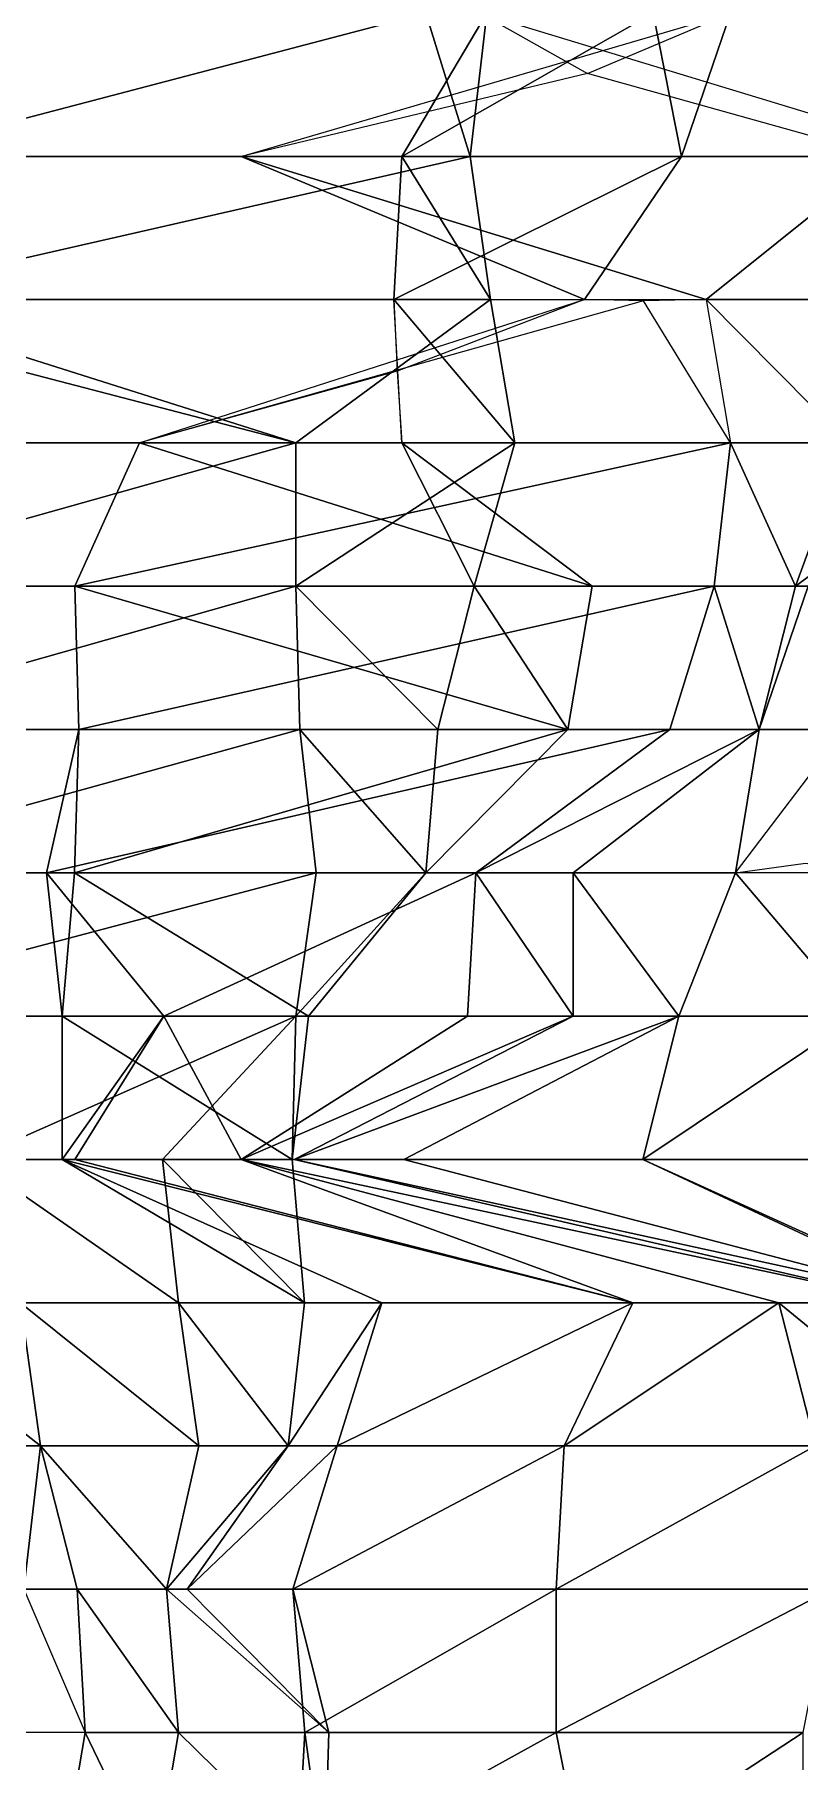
# Model space of a CAD drawing. Header units: metres. Extents: x -317 to 276, y -240 to 234.
# Drawn here: x -106.7 to -74.7, y -115.2 to -42.9 of the extents above; entities that cross this region are included whole.
import ezdxf

# ---------------------------------------------------------------- set-up
doc = ezdxf.new("R2010")
doc.units = ezdxf.units.M

msp = doc.modelspace()

# ---------------------------------------------------------------- linework, layer by layer
for points in [[(-113.16283, -48, -500.13348), (-90.29959, -42, -470.7976), (-114.008865, -42, -501.68216), (-114.008766, -41.9999, -501.68207)], [(-113.16283, -48, -500.13348), (-88.43831, -48, -467.3905), (-90.29959, -42, -470.7976), (-90.29949, -41.9999, -470.79752)], [(-79.599396, -48, -476.24097), (-98.02316, -48, -522.4804), (-77.548874, -42, -485.0025), (-77.548775, -41.9999, -485.0024)], [(-88.43831, -48, -467.3905), (-91.294846, -48, -485.13434), (-87.741455, -42, -478.6299), (-87.741356, -41.9999, -478.62982)], [(-91.294846, -48, -485.13434), (-79.599396, -48, -476.24097), (-80.78386, -42, -478.40912), (-80.78376, -41.9999, -478.40903)], [(-91.294846, -48, -485.13434), (-80.78386, -42, -478.40912), (-87.741455, -42, -478.6299), (-87.741356, -41.9999, -478.62982)], [(-88.43831, -48, -467.3905), (-87.741455, -42, -478.6299), (-90.29959, -42, -470.7976), (-90.29949, -41.9999, -470.79752)], [(-88.01982, -42, -516.6844), (-83.53201, -44.524887, -502.21204), (-77.548874, -42, -485.0025), (-77.548775, -41.9999, -485.0024)], [(-88.01982, -42, -516.6844), (-69.5629, -47.611115, -489.1567), (-65.664215, -42, -488.2777), (-65.664116, -41.9999, -488.27762)], [(-79.599396, -48, -476.24097), (-77.548874, -42, -485.0025), (-80.78386, -42, -478.40912), (-80.78376, -41.9999, -478.40903)], [(-83.53201, -44.524887, -502.21204), (-98.02316, -48, -522.4804), (-71.09892, -48, -485.71088), (-71.09882, -47.9999, -485.7108)], [(-114.6857, -54, -502.92108), (-87.592255, -54, -465.84183), (-88.43831, -48, -467.3905), (-88.43821, -47.9999, -467.3904)], [(-114.6857, -54, -502.92108), (-88.43831, -48, -467.3905), (-113.16283, -48, -500.13348), (-113.16273, -47.9999, -500.1334)], [(-83.660416, -54, -483.67462), (-78.56412, -54, -486.8609), (-98.02316, -48, -522.4804), (-98.02306, -47.9999, -522.4803)], [(-83.660416, -54, -483.67462), (-98.02316, -48, -522.4804), (-79.599396, -48, -476.24097), (-79.5993, -47.9999, -476.24088)], [(-78.56412, -54, -486.8609), (-71.09892, -48, -485.71088), (-98.02316, -48, -522.4804), (-98.02306, -47.9999, -522.4803)], [(-87.592255, -54, -465.84183), (-91.63327, -54, -485.7538), (-91.294846, -48, -485.13434), (-91.29475, -47.9999, -485.13425)], [(-91.63327, -54, -485.7538), (-83.660416, -54, -483.67462), (-79.599396, -48, -476.24097), (-79.5993, -47.9999, -476.24088)], [(-91.63327, -54, -485.7538), (-79.599396, -48, -476.24097), (-91.294846, -48, -485.13434), (-91.29475, -47.9999, -485.13425)], [(-87.592255, -54, -465.84183), (-91.294846, -48, -485.13434), (-88.43831, -48, -467.3905), (-88.43821, -47.9999, -467.3904)], [(-78.56412, -54, -486.8609), (-71.26813, -54, -486.02063), (-71.09892, -48, -485.71088), (-71.09882, -47.9999, -485.7108)], [(-95.7343, -60, -468.23077), (-114.6857, -54, -502.92108), (-118.766754, -54, -497.8764), (-118.766655, -53.9999, -497.8763)], [(-95.7343, -60, -468.23077), (-118.766754, -54, -497.8764), (-117.751495, -60, -496.018), (-117.751396, -59.9999, -496.0179)], [(-95.7343, -60, -468.23077), (-87.592255, -54, -465.84183), (-114.6857, -54, -502.92108), (-114.6856, -53.9999, -502.921)], [(-83.660416, -54, -483.67462), (-91.490875, -57, -485.71667), (-102.27341, -60, -517.7455), (-102.27331, -59.9999, -517.74536)], [(-81.188126, -54.051727, -485.40662), (-102.27341, -60, -517.7455), (-77.548874, -60, -485.0025), (-77.548775, -59.9999, -485.0024)], [(-95.7343, -60, -468.23077), (-86.576996, -60, -463.98343), (-87.592255, -54, -465.84183), (-87.592155, -53.9999, -465.84174)], [(-86.576996, -60, -463.98343), (-91.294846, -60, -485.13434), (-91.63327, -54, -485.7538), (-91.63317, -53.9999, -485.75372)], [(-86.576996, -60, -463.98343), (-91.63327, -54, -485.7538), (-87.592255, -54, -465.84183), (-87.592155, -53.9999, -465.84174)], [(-91.294846, -60, -485.13434), (-91.63327, -54, -485.7538), (-91.490875, -57, -485.71667), (-91.490776, -56.9999, -485.71658)], [(-78.56412, -54, -486.8609), (-81.188126, -54.051727, -485.40662), (-83.660416, -54, -483.67462), (-83.66032, -53.9999, -483.67453)], [(-78.56412, -54, -486.8609), (-72.621796, -60, -488.4985), (-71.26813, -54, -486.02063), (-71.26803, -53.9999, -486.02054)], [(-78.56412, -54, -486.8609), (-77.548874, -60, -485.0025), (-72.621796, -60, -488.4985), (-72.6217, -59.9999, -488.4984)], [(-117.07466, -66, -494.77905), (-95.7343, -60, -468.23077), (-117.751495, -60, -496.018), (-117.751396, -59.9999, -496.0179)], [(-117.07466, -66, -494.77905), (-95.7343, -66, -468.23077), (-95.7343, -60, -468.23077), (-95.7342, -59.9999, -468.23068)], [(-83.342026, -66, -470.57678), (-104.98076, -66, -522.70123), (-102.27341, -60, -517.7455), (-102.27331, -59.9999, -517.74536)], [(-104.98076, -66, -522.70123), (-78.22571, -66, -486.24142), (-77.548874, -60, -485.0025), (-77.548775, -59.9999, -485.0024)], [(-104.98076, -66, -522.70123), (-77.548874, -60, -485.0025), (-102.27341, -60, -517.7455), (-102.27331, -59.9999, -517.74536)], [(-83.342026, -66, -470.57678), (-102.27341, -60, -517.7455), (-91.294846, -60, -485.13434), (-91.29475, -59.9999, -485.13425)], [(-95.7343, -66, -468.23077), (-88.26909, -66, -467.08078), (-86.576996, -60, -463.98343), (-86.5769, -59.9999, -463.98334)], [(-95.7343, -66, -468.23077), (-86.576996, -60, -463.98343), (-95.7343, -60, -468.23077), (-95.7342, -59.9999, -468.23068)], [(-88.26909, -66, -467.08078), (-83.342026, -66, -470.57678), (-91.294846, -60, -485.13434), (-91.29475, -59.9999, -485.13425)], [(-88.26909, -66, -467.08078), (-91.294846, -60, -485.13434), (-86.576996, -60, -463.98343), (-86.5769, -59.9999, -463.98334)], [(-77.548874, -60, -485.0025), (-78.22571, -66, -486.24142), (-74.82152, -66, -492.5251), (-74.82142, -65.9999, -492.525)], [(-77.548874, -60, -485.0025), (-74.82152, -66, -492.5251), (-72.621796, -60, -488.4985), (-72.6217, -59.9999, -488.4984)], [(-74.82152, -66, -492.5251), (-74.293884, -66, -504.07422), (-66.679474, -60, -490.1361), (-66.679375, -59.9999, -490.13602)], [(-74.82152, -66, -492.5251), (-66.679474, -60, -490.1361), (-72.621796, -60, -488.4985), (-72.6217, -59.9999, -488.4984)], [(-116.90544, -72, -494.4693), (-95.7343, -66, -468.23077), (-117.07466, -66, -494.77905), (-117.07456, -65.9999, -494.77896)], [(-116.90544, -72, -494.4693), (-95.565094, -72, -467.92105), (-95.7343, -66, -468.23077), (-95.7342, -65.9999, -468.23068)], [(-84.357285, -72, -472.4352), (-104.81154, -72, -522.3915), (-104.98076, -66, -522.70123), (-104.98066, -65.9999, -522.7011)], [(-84.357285, -72, -472.4352), (-104.98076, -66, -522.70123), (-83.342026, -66, -470.57678), (-83.34193, -65.9999, -470.5767)], [(-104.81154, -72, -522.3915), (-78.22571, -66, -486.24142), (-104.98076, -66, -522.70123), (-104.98066, -65.9999, -522.7011)], [(-104.81154, -72, -522.3915), (-80.087006, -72, -489.6485), (-78.22571, -66, -486.24142), (-78.22561, -65.9999, -486.24133)], [(-95.7343, -66, -468.23077), (-89.79198, -72, -469.8684), (-88.26909, -66, -467.08078), (-88.26899, -65.9999, -467.0807)], [(-95.7343, -66, -468.23077), (-95.565094, -72, -467.92105), (-89.79198, -72, -469.8684), (-89.79188, -71.9999, -469.86832)], [(-88.26909, -66, -467.08078), (-89.79198, -72, -469.8684), (-84.357285, -72, -472.4352), (-84.357185, -71.9999, -472.43512)], [(-88.26909, -66, -467.08078), (-84.357285, -72, -472.4352), (-83.342026, -66, -470.57678), (-83.34193, -65.9999, -470.5767)], [(-78.22571, -66, -486.24142), (-80.087006, -72, -489.6485), (-76.34439, -72, -495.31268), (-76.34429, -71.9999, -495.3126)], [(-78.22571, -66, -486.24142), (-76.34439, -72, -495.31268), (-74.82152, -66, -492.5251), (-74.82142, -65.9999, -492.525)], [(-76.34439, -72, -495.31268), (-72.770996, -72, -501.2866), (-74.293884, -66, -504.07422), (-74.293785, -65.9999, -504.07413)], [(-76.34439, -72, -495.31268), (-74.293884, -66, -504.07422), (-74.82152, -66, -492.5251), (-74.82142, -65.9999, -492.525)], [(-117.243866, -78, -495.08878), (-94.88826, -78, -466.6821), (-95.565094, -72, -467.92105), (-95.564995, -71.9999, -467.92096)], [(-117.243866, -78, -495.08878), (-95.565094, -72, -467.92105), (-116.90544, -72, -494.4693), (-116.90534, -71.9999, -494.4692)], [(-105.00078, -78, -510.2229), (-106.16522, -78, -524.8694), (-104.81154, -72, -522.3915), (-104.81144, -71.9999, -522.39136)], [(-106.16522, -78, -524.8694), (-88.20903, -78, -504.5158), (-80.087006, -72, -489.6485), (-80.08691, -71.9999, -489.6484)], [(-106.16522, -78, -524.8694), (-80.087006, -72, -489.6485), (-104.81154, -72, -522.3915), (-104.81144, -71.9999, -522.39136)], [(-90.29959, -78, -470.7976), (-105.00078, -78, -510.2229), (-84.357285, -72, -472.4352), (-84.357185, -71.9999, -472.43512)], [(-105.00078, -78, -510.2229), (-104.81154, -72, -522.3915), (-84.357285, -72, -472.4352), (-84.357185, -71.9999, -472.43512)], [(-95.565094, -72, -467.92105), (-90.29959, -78, -470.7976), (-89.79198, -72, -469.8684), (-89.79188, -71.9999, -469.86832)], [(-95.565094, -72, -467.92105), (-94.88826, -78, -466.6821), (-90.29959, -78, -470.7976), (-90.29949, -77.9999, -470.79752)], [(-90.29959, -78, -470.7976), (-84.357285, -72, -472.4352), (-89.79198, -72, -469.8684), (-89.79188, -71.9999, -469.86832)], [(-88.20903, -78, -504.5158), (-84.12802, -78, -509.5605), (-76.34439, -72, -495.31268), (-76.34429, -71.9999, -495.3126)], [(-88.20903, -78, -504.5158), (-76.34439, -72, -495.31268), (-80.087006, -72, -489.6485), (-80.08691, -71.9999, -489.6484)], [(-76.34439, -72, -495.31268), (-84.12802, -78, -509.5605), (-77.339645, -78, -509.6494), (-77.33955, -77.9999, -509.64932)], [(-76.34439, -72, -495.31268), (-77.339645, -78, -509.6494), (-72.770996, -72, -501.2866), (-72.7709, -71.9999, -501.2865)], [(-117.582275, -84, -495.70825), (-95.7343, -84, -468.23077), (-94.88826, -78, -466.6821), (-94.88816, -77.9999, -466.682)], [(-117.582275, -84, -495.70825), (-94.88826, -78, -466.6821), (-117.243866, -78, -495.08878), (-117.24377, -77.9999, -495.08868)], [(-105.50841, -84, -511.1521), (-101.25815, -84, -515.8871), (-106.16522, -78, -524.8694), (-106.16512, -77.9999, -524.86926)], [(-105.50841, -84, -511.1521), (-106.16522, -78, -524.8694), (-105.00078, -78, -510.2229), (-105.00068, -77.9999, -510.2228)], [(-101.25815, -84, -515.8871), (-88.20903, -78, -504.5158), (-106.16522, -78, -524.8694), (-106.16512, -77.9999, -524.86926)], [(-95.206665, -84, -479.7799), (-105.50841, -84, -511.1521), (-105.00078, -78, -510.2229), (-105.00068, -77.9999, -510.2228)], [(-95.206665, -84, -479.7799), (-105.00078, -78, -510.2229), (-90.29959, -78, -470.7976), (-90.29949, -77.9999, -470.79752)], [(-101.25815, -84, -515.8871), (-88.547455, -84, -505.13525), (-88.20903, -78, -504.5158), (-88.20893, -77.9999, -504.51572)], [(-95.7343, -84, -468.23077), (-95.206665, -84, -479.7799), (-90.29959, -78, -470.7976), (-90.29949, -77.9999, -470.79752)], [(-95.7343, -84, -468.23077), (-90.29959, -78, -470.7976), (-94.88826, -78, -466.6821), (-94.88816, -77.9999, -466.682)], [(-88.20903, -78, -504.5158), (-88.547455, -84, -505.13525), (-84.12802, -84, -509.5605), (-84.12792, -83.9999, -509.5604)], [(-88.20903, -78, -504.5158), (-84.12802, -84, -509.5605), (-84.12802, -78, -509.5605), (-84.12792, -77.9999, -509.5604)], [(-84.12802, -78, -509.5605), (-79.70857, -84, -513.9857), (-77.339645, -78, -509.6494), (-77.33955, -77.9999, -509.64932)], [(-84.12802, -78, -509.5605), (-84.12802, -84, -509.5605), (-79.70857, -84, -513.9857), (-79.70847, -83.9999, -513.9856)], [(-77.339645, -78, -509.6494), (-79.70857, -84, -513.9857), (-72.24335, -84, -512.8357), (-72.24325, -83.9999, -512.8356)], [(-74.40231, -77.600006, -510.53018), (-71.73572, -78, -511.9065), (-77.339645, -78, -509.6494), (-77.33955, -77.9999, -509.64932)], [(-77.339645, -78, -509.6494), (-72.24335, -84, -512.8357), (-71.73572, -78, -511.9065), (-71.73562, -77.9999, -511.9064)], [(-109.291046, -90, -480.53125), (-95.7343, -84, -468.23077), (-117.582275, -84, -495.70825), (-117.58218, -83.9999, -495.70816)], [(-109.291046, -90, -480.53125), (-101.31819, -90, -478.45203), (-95.7343, -84, -468.23077), (-95.7342, -83.9999, -468.23068)], [(-95.8835, -90, -481.01886), (-105.50841, -90, -511.1521), (-105.50841, -84, -511.1521), (-105.50831, -83.9999, -511.152)], [(-95.8835, -90, -481.01886), (-105.50841, -84, -511.1521), (-95.206665, -84, -479.7799), (-95.206566, -83.9999, -479.77982)], [(-105.50841, -90, -511.1521), (-104.98076, -90, -522.70123), (-101.25815, -84, -515.8871), (-101.25805, -83.9999, -515.88696)], [(-105.50841, -90, -511.1521), (-101.25815, -84, -515.8871), (-105.50841, -84, -511.1521), (-105.50831, -83.9999, -511.152)], [(-101.25815, -84, -515.8871), (-104.98076, -90, -522.70123), (-98.02316, -90, -522.4804), (-98.02306, -89.9999, -522.4803)], [(-95.7343, -84, -468.23077), (-101.31819, -90, -478.45203), (-95.8835, -90, -481.01886), (-95.8834, -89.9999, -481.01877)], [(-101.25815, -84, -515.8871), (-98.02316, -90, -522.4804), (-88.547455, -84, -505.13525), (-88.547356, -83.9999, -505.13516)], [(-98.02316, -90, -522.4804), (-95.80344, -90, -530.9322), (-84.12802, -84, -509.5605), (-84.12792, -83.9999, -509.5604)], [(-98.02316, -90, -522.4804), (-84.12802, -84, -509.5605), (-88.547455, -84, -505.13525), (-88.547356, -83.9999, -505.13516)], [(-95.7343, -84, -468.23077), (-95.8835, -90, -481.01886), (-95.206665, -84, -479.7799), (-95.206566, -83.9999, -479.77982)], [(-95.80344, -90, -530.9322), (-91.21478, -90, -535.0477), (-79.70857, -84, -513.9857), (-79.70847, -83.9999, -513.9856)], [(-95.80344, -90, -530.9322), (-79.70857, -84, -513.9857), (-84.12802, -84, -509.5605), (-84.12792, -83.9999, -509.5604)], [(-79.70857, -84, -513.9857), (-91.21478, -90, -535.0477), (-81.211426, -90, -529.25165), (-81.21133, -89.9999, -529.2515)], [(-79.70857, -84, -513.9857), (-81.211426, -90, -529.25165), (-72.24335, -84, -512.8357), (-72.24325, -83.9999, -512.8356)], [(-72.24335, -84, -512.8357), (-81.211426, -90, -529.25165), (-73.23859, -90, -527.1725), (-73.23849, -89.9999, -527.17236)], [(-109.291046, -90, -480.53125), (-100.64136, -96, -477.2131), (-101.31819, -90, -478.45203), (-101.31809, -89.9999, -478.45193)], [(-109.291046, -90, -480.53125), (-107.26053, -96, -476.81442), (-100.64136, -96, -477.2131), (-100.64126, -95.9999, -477.213)], [(-95.37587, -96, -480.08966), (-92.140884, -96, -486.683), (-105.50841, -90, -511.1521), (-105.50831, -89.9999, -511.152)], [(-95.37587, -96, -480.08966), (-105.50841, -90, -511.1521), (-95.8835, -90, -481.01886), (-95.8834, -89.9999, -481.01877)], [(-81.62991, -96, -479.9578), (-104.98076, -90, -522.70123), (-105.50841, -90, -511.1521), (-105.50831, -89.9999, -511.152)], [(-81.62991, -96, -479.9578), (-105.50841, -90, -511.1521), (-92.140884, -96, -486.683), (-92.140785, -95.9999, -486.68292)], [(-98.02316, -90, -522.4804), (-104.98076, -90, -522.70123), (-81.62991, -96, -479.9578), (-81.629814, -95.9999, -479.9577)], [(-101.31819, -90, -478.45203), (-95.37587, -96, -480.08966), (-95.8835, -90, -481.01886), (-95.8834, -89.9999, -481.01877)], [(-101.31819, -90, -478.45203), (-100.64136, -96, -477.2131), (-95.37587, -96, -480.08966), (-95.37577, -95.9999, -480.08957)], [(-69.91446, -96, -483.54276), (-95.80344, -90, -530.9322), (-98.02316, -90, -522.4804), (-98.02306, -89.9999, -522.4803)], [(-98.02316, -90, -522.4804), (-81.62991, -96, -479.9578), (-75.51836, -96, -481.28564), (-75.51826, -95.9999, -481.28555)], [(-69.91446, -96, -483.54276), (-98.02316, -90, -522.4804), (-75.51836, -96, -481.28564), (-75.51826, -95.9999, -481.28555)], [(-68.37157, -96, -493.23346), (-91.21478, -90, -535.0477), (-95.80344, -90, -530.9322), (-95.80334, -89.9999, -530.93207)], [(-68.37157, -96, -493.23346), (-95.80344, -90, -530.9322), (-69.91446, -96, -483.54276), (-69.91436, -95.9999, -483.54266)], [(-81.211426, -90, -529.25165), (-91.21478, -90, -535.0477), (-68.37157, -96, -493.23346), (-68.37147, -95.9999, -493.23337)], [(-81.211426, -90, -529.25165), (-68.37157, -96, -493.23346), (-68.01312, -96, -505.09235), (-68.01302, -95.9999, -505.09225)], [(-73.23859, -90, -527.1725), (-81.211426, -90, -529.25165), (-68.01312, -96, -505.09235), (-68.01302, -95.9999, -505.09225)], [(-114.04892, -96, -476.72546), (-106.41449, -102, -475.26575), (-107.26053, -96, -476.81442), (-107.26043, -95.9999, -476.81433)], [(-114.04892, -96, -476.72546), (-112.52603, -102, -473.93787), (-106.41449, -102, -475.26575), (-106.41439, -101.9999, -475.26566)], [(-107.26053, -96, -476.81442), (-99.79532, -102, -475.66443), (-100.64136, -96, -477.2131), (-100.64126, -95.9999, -477.213)], [(-107.26053, -96, -476.81442), (-106.41449, -102, -475.26575), (-99.79532, -102, -475.66443), (-99.79522, -101.9999, -475.66434)], [(-100.64136, -96, -477.2131), (-96.052704, -102, -481.32858), (-95.37587, -96, -480.08966), (-95.37577, -95.9999, -480.08957)], [(-100.64136, -96, -477.2131), (-99.79532, -102, -475.66443), (-96.052704, -102, -481.32858), (-96.052605, -101.9999, -481.3285)], [(-96.052704, -102, -481.32858), (-94.0022, -102, -490.0901), (-92.140884, -96, -486.683), (-92.140785, -95.9999, -486.68292)], [(-96.052704, -102, -481.32858), (-92.140884, -96, -486.683), (-95.37587, -96, -480.08966), (-95.37577, -95.9999, -480.08957)], [(-94.0022, -102, -490.0901), (-84.50647, -102, -485.22327), (-81.62991, -96, -479.9578), (-81.629814, -95.9999, -479.9577)], [(-94.0022, -102, -490.0901), (-81.62991, -96, -479.9578), (-92.140884, -96, -486.683), (-92.140785, -95.9999, -486.68292)], [(-84.50647, -102, -485.22327), (-73.99548, -102, -478.49805), (-75.51836, -96, -481.28564), (-75.51826, -95.9999, -481.28555)], [(-84.50647, -102, -485.22327), (-75.51836, -96, -481.28564), (-81.62991, -96, -479.9578), (-81.629814, -95.9999, -479.9577)], [(-75.51836, -96, -481.28564), (-68.22237, -102, -480.4454), (-69.91446, -96, -483.54276), (-69.91436, -95.9999, -483.54266)], [(-75.51836, -96, -481.28564), (-73.99548, -102, -478.49805), (-68.22237, -102, -480.4454), (-68.22227, -101.9999, -480.4453)], [(-106.41449, -102, -475.26575), (-112.52603, -102, -473.93787), (-107.11134, -108, -464.02634), (-107.111244, -107.9999, -464.02625)], [(-106.41449, -102, -475.26575), (-107.11134, -108, -464.02634), (-104.8916, -108, -472.47812), (-104.8915, -107.9999, -472.47803)], [(-106.41449, -102, -475.26575), (-101.14899, -108, -478.1423), (-99.79532, -102, -475.66443), (-99.79522, -101.9999, -475.66434)], [(-106.41449, -102, -475.26575), (-104.8916, -108, -472.47812), (-101.14899, -108, -478.1423), (-101.14889, -107.9999, -478.1422)], [(-101.14899, -108, -478.1423), (-100.28293, -108, -489.07196), (-96.052704, -102, -481.32858), (-96.052605, -101.9999, -481.3285)], [(-101.14899, -108, -478.1423), (-96.052704, -102, -481.32858), (-99.79532, -102, -475.66443), (-99.79522, -101.9999, -475.66434)], [(-100.28293, -108, -489.07196), (-95.863495, -108, -493.4972), (-94.0022, -102, -490.0901), (-94.0021, -101.9999, -490.09)], [(-100.28293, -108, -489.07196), (-94.0022, -102, -490.0901), (-96.052704, -102, -481.32858), (-96.052605, -101.9999, -481.3285)], [(-95.863495, -108, -493.4972), (-84.84488, -108, -485.84277), (-84.50647, -102, -485.22327), (-84.50637, -101.9999, -485.22318)], [(-95.863495, -108, -493.4972), (-84.50647, -102, -485.22327), (-94.0022, -102, -490.0901), (-94.0021, -101.9999, -490.09)], [(-84.84488, -108, -485.84277), (-73.318634, -108, -477.2591), (-73.99548, -102, -478.49805), (-73.995384, -101.9999, -478.49796)], [(-84.84488, -108, -485.84277), (-73.99548, -102, -478.49805), (-84.50647, -102, -485.22327), (-84.50637, -101.9999, -485.22318)], [(-107.11134, -108, -464.02634), (-104.55319, -114, -471.85864), (-104.8916, -108, -472.47812), (-104.8915, -107.9999, -472.47803)], [(-104.8916, -108, -472.47812), (-100.64136, -114, -477.2131), (-101.14899, -108, -478.1423), (-101.14889, -107.9999, -478.1422)], [(-104.8916, -108, -472.47812), (-104.55319, -114, -471.85864), (-100.64136, -114, -477.2131), (-100.64126, -113.9999, -477.213)], [(-94.36061, -114, -478.23123), (-100.28293, -108, -489.07196), (-101.14899, -108, -478.1423), (-101.14889, -107.9999, -478.1422)], [(-94.36061, -114, -478.23123), (-101.14899, -108, -478.1423), (-100.64136, -114, -477.2131), (-100.64126, -113.9999, -477.213)], [(-94.36061, -114, -478.23123), (-95.863495, -108, -493.4972), (-100.28293, -108, -489.07196), (-100.28283, -107.9999, -489.07187)], [(-94.36061, -114, -478.23123), (-95.355865, -114, -492.568), (-95.863495, -108, -493.4972), (-95.863396, -107.9999, -493.4971)], [(-95.355865, -114, -492.568), (-84.84488, -108, -485.84277), (-95.863495, -108, -493.4972), (-95.863396, -107.9999, -493.4971)], [(-95.355865, -114, -492.568), (-84.84488, -114, -485.84277), (-84.84488, -108, -485.84277), (-84.84478, -107.9999, -485.84268)], [(-84.84488, -114, -485.84277), (-74.50311, -114, -479.42725), (-73.318634, -108, -477.2591), (-73.318535, -107.9999, -477.259)], [(-84.84488, -114, -485.84277), (-73.318634, -108, -477.2591), (-84.84488, -108, -485.84277), (-84.84478, -107.9999, -485.84268)], [(-109.818695, -114, -468.98212), (-105.56845, -120, -473.71707), (-104.55319, -114, -471.85864), (-104.55309, -113.9999, -471.85855)], [(-109.818695, -114, -468.98212), (-108.97266, -120, -467.43344), (-105.56845, -120, -473.71707), (-105.56835, -119.9999, -473.71698)], [(-104.55319, -114, -471.85864), (-105.56845, -120, -473.71707), (-101.65662, -120, -479.0715), (-101.65652, -119.9999, -479.0714)], [(-104.55319, -114, -471.85864), (-101.65662, -120, -479.0715), (-100.64136, -114, -477.2131), (-100.64126, -113.9999, -477.213)], [(-100.64136, -114, -477.2131), (-101.65662, -120, -479.0715), (-94.52983, -120, -478.541), (-94.52973, -119.9999, -478.5409)], [(-100.64136, -114, -477.2131), (-94.52983, -120, -478.541), (-94.36061, -114, -478.23123), (-94.36051, -113.9999, -478.23114)], [(-94.52983, -120, -478.541), (-95.694275, -120, -493.18744), (-95.355865, -114, -492.568), (-95.35577, -113.9999, -492.5679)], [(-95.694275, -120, -493.18744), (-83.660416, -120, -483.67462), (-84.84488, -114, -485.84277), (-84.84478, -113.9999, -485.84268)], [(-95.694275, -120, -493.18744), (-84.84488, -114, -485.84277), (-95.355865, -114, -492.568), (-95.35577, -113.9999, -492.5679)], [(-94.52983, -120, -478.541), (-95.355865, -114, -492.568), (-94.36061, -114, -478.23123), (-94.36051, -113.9999, -478.23114)], [(-83.660416, -120, -483.67462), (-74.50311, -114, -479.42725), (-84.84488, -114, -485.84277), (-84.84478, -113.9999, -485.84268)], [(-83.660416, -120, -483.67462), (-74.50311, -120, -479.42725), (-74.50311, -114, -479.42725), (-74.50301, -113.9999, -479.42715)]]:
    msp.add_3dface(points)

doc.saveas('drawing.dxf')
